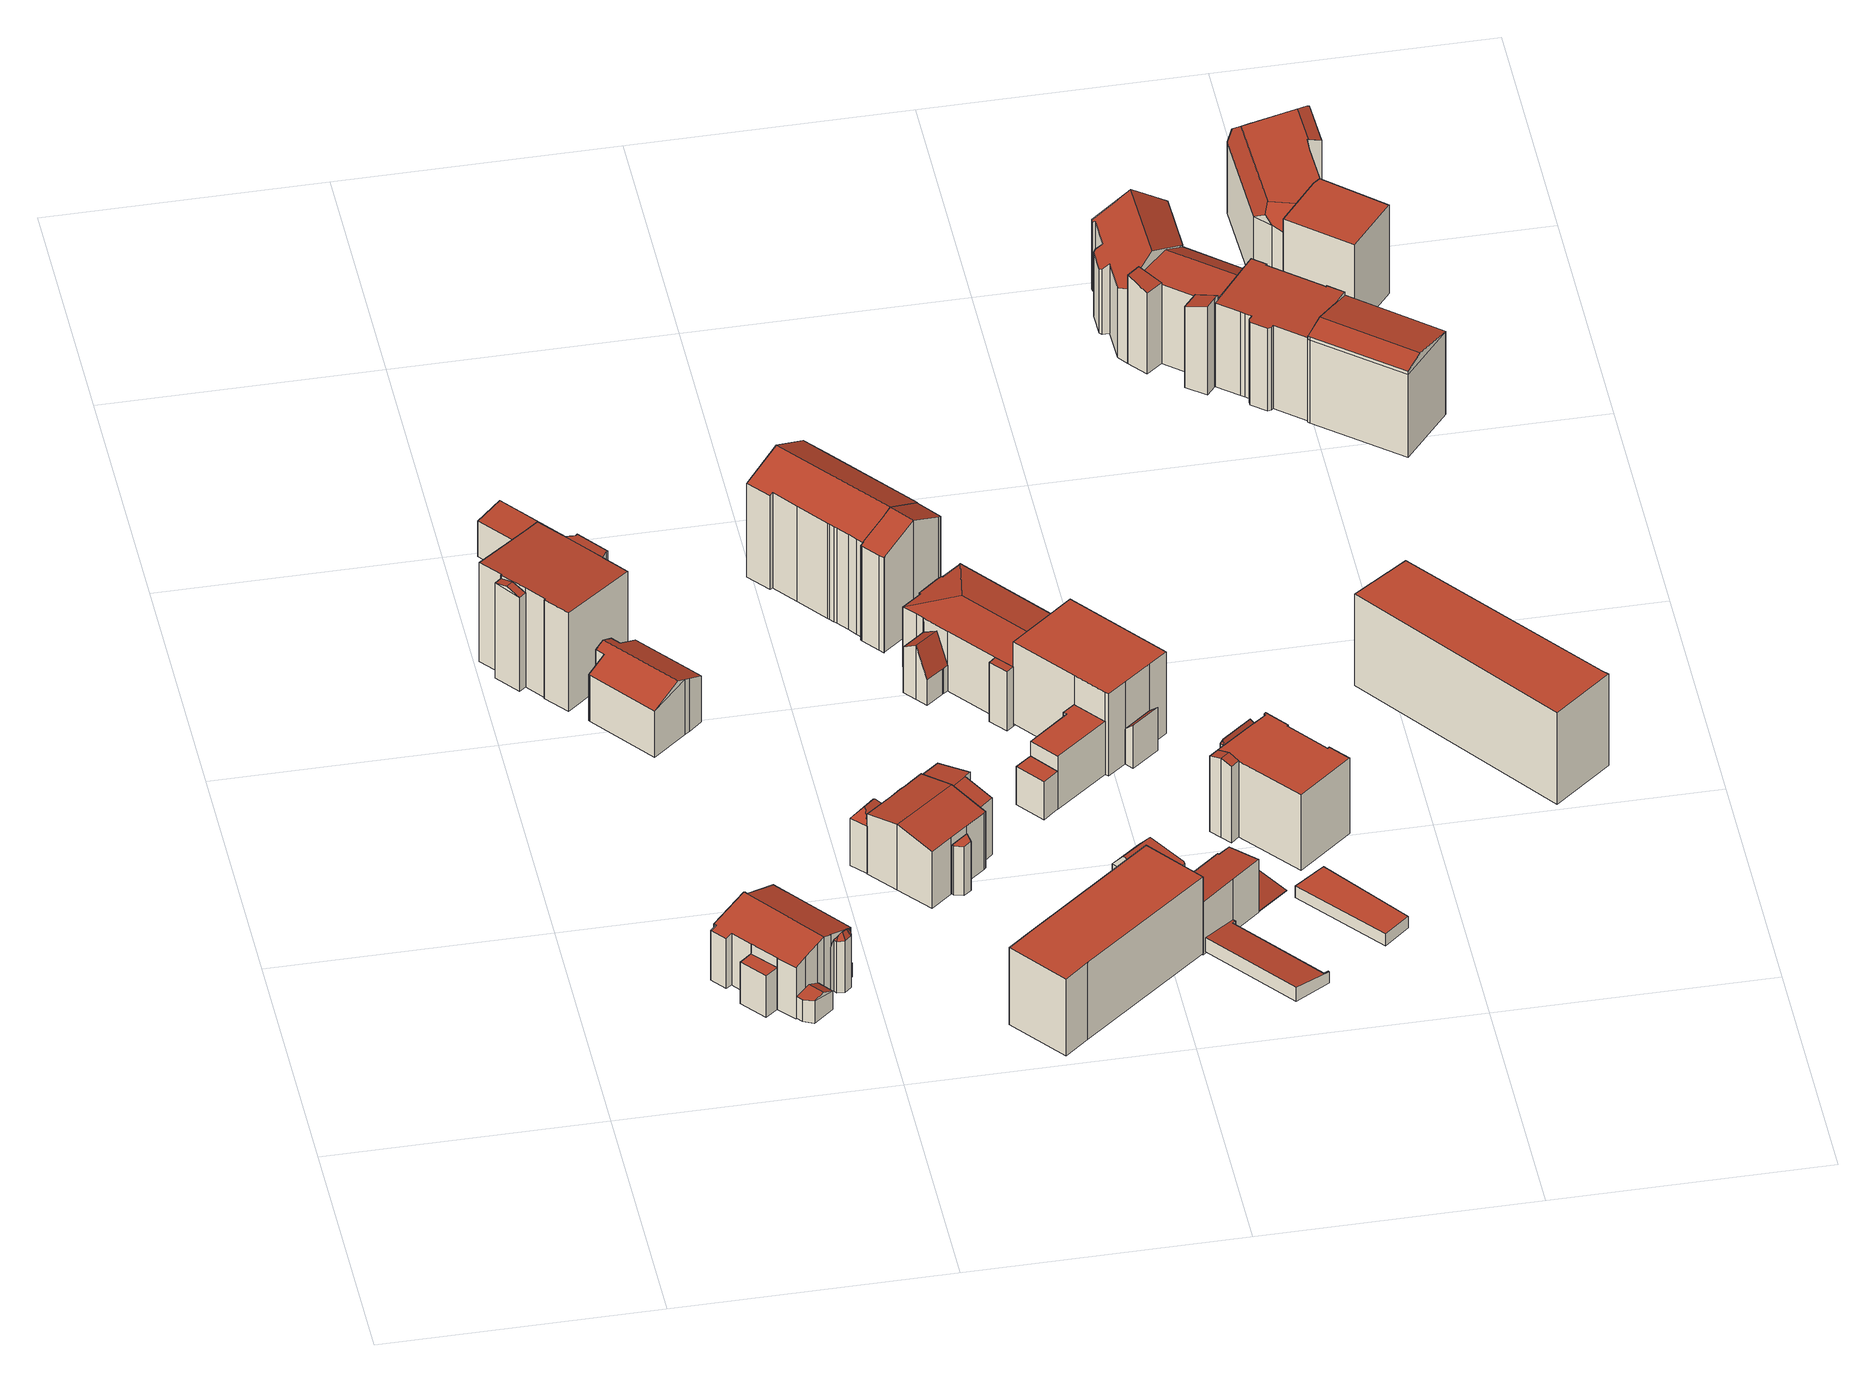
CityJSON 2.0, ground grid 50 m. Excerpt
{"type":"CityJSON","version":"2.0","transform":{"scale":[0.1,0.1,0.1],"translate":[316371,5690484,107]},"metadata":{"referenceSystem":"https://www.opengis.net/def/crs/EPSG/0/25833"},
"CityObjects":{
"building1":{"type":"Building","attributes":{"Gemeindeschluessel":14713000,"Geometrietyp2DReferenz":"3000","function":"31001_9998","roofType":"9999"},"children":["building1-1","building1-2","building1-3","building1-4"]},
"building1-1":{"type":"BuildingPart","attributes":{"Dachtyp_tdc":"tdcFreeFormRoof","Dachneigung":57.7,"QualitaetDacherkennung":8,"Geometrietyp2DReferenz":"3000","roofType":"5000","measuredHeight":12.49},"parents":["building1"],"geometry":[{"type":"MultiSurface","lod":"2","boundaries":[[[0,1,2,3]],[[1,4,5,2]],[[4,6,7,5]],[[6,8,9,7]],[[8,10,11,9]],[[10,12,13,11]],[[12,14,15,13]],[[14,16,17,15]],[[12,16,14,12,10,18]],[[10,8,19,18]],[[8,6,20,19]],[[6,4,21,20]],[[4,1,0,22,1,21]],[[1,12,18,19,20,21]],[[2,5,7,9,11,13,15,17,13,2,23,3]],[[13,17,16,12]],[[2,13,12,1]],[[0,3,23,22]],[[22,23,2,1]]],"semantics":{"surfaces":[{"type":"WallSurface"},{"type":"RoofSurface"},{"type":"GroundSurface"},{"type":"ClosureSurface"}],"values":[0,0,0,0,0,0,0,0,1,1,1,1,1,1,2,3,3,0,3]}}]},
"building1-2":{"type":"BuildingPart","attributes":{"Dachtyp_tdc":"tdcPolyFlatRoof","Dachneigung":0,"QualitaetDacherkennung":0,"Geometrietyp2DReferenz":"3000","roofType":"9999","measuredHeight":3.08},"parents":["building1"],"geometry":[{"type":"MultiSurface","lod":"2","boundaries":[[[24,25,26,27,28,29]],[[29,28,3,30]],[[28,27,23,3]],[[27,26,31,23]],[[25,24,32,33]],[[24,29,30,32]],[[30,3,23,31,33,32]],[[33,31,26,25]]],"semantics":{"surfaces":[{"type":"RoofSurface"},{"type":"WallSurface"},{"type":"GroundSurface"},{"type":"ClosureSurface"}],"values":[0,1,1,1,1,1,2,3]}}]},
"building1-3":{"type":"BuildingPart","attributes":{"Dachtyp_tdc":"tdcGableRoof","Dachneigung":16.33,"QualitaetDacherkennung":48,"Geometrietyp2DReferenz":"3000","roofType":"3100","measuredHeight":13.34},"parents":["building1"],"geometry":[{"type":"MultiSurface","lod":"2","boundaries":[[[34,35,36,37,38]],[[39,40,41,42,43]],[[40,44,45,41]],[[44,46,47,45]],[[46,48,49,47]],[[48,50,51,49]],[[50,52,53,51]],[[52,54,55,53]],[[54,56,57,55]],[[56,58,59,57]],[[58,60,25,33,59]],[[61,62,3,31,26]],[[62,63,22,23,3]],[[64,65,15,17,16]],[[65,66,67,15]],[[66,68,69,67]],[[68,70,71,69]],[[70,34,38,71]],[[66,65,64,63,62,61,60,58,56,54,52]],[[52,50,48,46,44,40,39,72,73,35,34,70,68,66]],[[38,37,74,75,42,41,45,47,49,51,53,55,57,59,33,31,3,23,2,13,17,15,67,69,71]],[[76,36,35,73]],[[76,74,37,36]],[[72,77,76,73]],[[77,75,74,76]],[[39,43,77,72]],[[43,42,75,77]],[[26,25,60,61]],[[26,31,33,25]],[[16,12,1,22,63,64]],[[16,17,13,12]],[[13,2,1,12]],[[2,23,22,1]]],"semantics":{"surfaces":[{"type":"WallSurface"},{"type":"RoofSurface"},{"type":"GroundSurface"},{"type":"ClosureSurface"}],"values":[0,0,0,0,0,0,0,0,0,0,0,0,0,0,0,0,0,0,1,1,2,0,3,0,3,0,3,0,3,0,3,3,3]}}]},
"building1-4":{"type":"BuildingPart","attributes":{"Dachtyp_tdc":"tdcPolyFlatRoof","Dachneigung":0,"QualitaetDacherkennung":43,"Geometrietyp2DReferenz":"3000","roofType":"1000","measuredHeight":9.04},"parents":["building1"],"geometry":[{"type":"MultiSurface","lod":"2","boundaries":[[[36,78,79,37]],[[78,80,81,79]],[[80,43,42,81]],[[77,43,80,78,36,76]],[[74,37,79,81,42,75]],[[37,74,76,36]],[[75,42,43,77]],[[74,75,77,76]]],"semantics":{"surfaces":[{"type":"WallSurface"},{"type":"RoofSurface"},{"type":"GroundSurface"},{"type":"ClosureSurface"}],"values":[0,0,0,1,2,3,3,3]}}]},
"building2":{"type":"Building","attributes":{"Dachtyp_tdc":"tdcFreeFormRoof","Gemeindeschluessel":14713000,"Dachneigung":11.93,"QualitaetDacherkennung":12,"Geometrietyp2DReferenz":"3000","function":"31001_9998","roofType":"5000","measuredHeight":5.37},"geometry":[{"type":"MultiSurface","lod":"2","boundaries":[[[82,83,84,85]],[[83,86,87,84]],[[86,88,89,87]],[[88,90,91,89]],[[82,92,93,86,83]],[[92,90,88,93]],[[82,90,92]],[[88,86,93]],[[91,85,84,87,89]],[[90,82,85,91]]],"semantics":{"surfaces":[{"type":"WallSurface"},{"type":"RoofSurface"},{"type":"GroundSurface"}],"values":[0,0,0,0,1,1,0,0,2,0]}}]},
"building3":{"type":"Building","attributes":{"Gemeindeschluessel":14713000,"Geometrietyp2DReferenz":"3000","function":"31001_9998","roofType":"9999"},"children":["building3-1","building3-2","building3-3"]},
"building3-1":{"type":"BuildingPart","attributes":{"Dachtyp_tdc":"tdcGableRoof","Dachneigung":16.78,"QualitaetDacherkennung":15,"Geometrietyp2DReferenz":"3000","roofType":"3100","measuredHeight":21.42},"parents":["building3"],"geometry":[{"type":"MultiSurface","lod":"2","boundaries":[[[94,95,96,97]],[[95,98,99,96]],[[98,100,101,99]],[[98,95,102]],[[95,94,103,102]],[[100,98,102,103]],[[97,96,99,101]],[[94,97,101,100]],[[94,100,103]]],"semantics":{"surfaces":[{"type":"WallSurface"},{"type":"RoofSurface"},{"type":"GroundSurface"},{"type":"ClosureSurface"}],"values":[0,0,0,0,1,1,2,3,3]}}]},
"building3-2":{"type":"BuildingPart","attributes":{"Dachtyp_tdc":"tdcPolyFlatRoof","Dachneigung":2.62,"QualitaetDacherkennung":62,"Geometrietyp2DReferenz":"3000","roofType":"2100","measuredHeight":21.59},"parents":["building3"],"geometry":[{"type":"MultiSurface","lod":"2","boundaries":[[[104,105,106,101,100]],[[105,107,108,106]],[[107,109,110,108]],[[109,111,112,110]],[[111,113,114,112]],[[113,115,114]],[[116,117,118]],[[116,119,120,117]],[[119,121,122,120]],[[121,123,124,122]],[[123,125,126,124]],[[125,127,97,126]],[[127,94,97]],[[125,123,121,119,116,113,111,109,107,105,104,127]],[[101,106,108,110,112,114,117,120,122,124,126,97]],[[104,100,103,94,127]],[[100,101,97,94]],[[100,94,103]],[[118,115,113,116]],[[118,117,114,115]]],"semantics":{"surfaces":[{"type":"WallSurface"},{"type":"RoofSurface"},{"type":"GroundSurface"},{"type":"ClosureSurface"}],"values":[0,0,0,0,0,0,0,0,0,0,0,0,0,1,2,0,3,3,0,3]}}]},
"building3-3":{"type":"BuildingPart","attributes":{"Dachtyp_tdc":"tdcPolyFlatRoof","Dachneigung":3.52,"QualitaetDacherkennung":55,"Geometrietyp2DReferenz":"3000","roofType":"2100","measuredHeight":20.86},"parents":["building3"],"geometry":[{"type":"MultiSurface","lod":"2","boundaries":[[[115,128,129,114]],[[128,130,131,129]],[[130,132,133,131]],[[132,134,135,133]],[[134,136,137,135]],[[136,118,117,137]],[[118,136,134,132,130,128,115]],[[114,129,131,133,135,137,117]],[[114,117,118,115]]],"semantics":{"surfaces":[{"type":"WallSurface"},{"type":"RoofSurface"},{"type":"GroundSurface"},{"type":"ClosureSurface"}],"values":[0,0,0,0,0,0,1,2,3]}}]},
"building4":{"type":"Building","attributes":{"Dachtyp_tdc":"tdcFreeFormRoof","Gemeindeschluessel":14713000,"Dachneigung":24.86,"QualitaetDacherkennung":71,"Geometrietyp2DReferenz":"3000","function":"31001_9998","roofType":"5000","measuredHeight":12.83},"geometry":[{"type":"MultiSurface","lod":"2","boundaries":[[[138,139,140,141]],[[139,142,143,140]],[[142,144,145,143]],[[144,146,147,145]],[[146,148,149,147]],[[148,150,151,149]],[[150,152,153,151]],[[152,154,155,153]],[[154,156,157,155]],[[156,158,159,157]],[[158,160,161,159]],[[160,138,141,161]],[[154,152,150,148,146,144,162,163,156]],[[139,138,160,158,163,162,142]],[[144,142,162]],[[158,156,163]],[[141,140,143,145,147,149,151,153,155,157,159,161]]],"semantics":{"surfaces":[{"type":"WallSurface"},{"type":"RoofSurface"},{"type":"GroundSurface"}],"values":[0,0,0,0,0,0,0,0,0,0,0,0,1,1,0,0,2]}}]},
"building5":{"type":"Building","attributes":{"Dachtyp_tdc":"tdcPolyFlatRoof","Gemeindeschluessel":14713000,"Dachneigung":8.94,"QualitaetDacherkennung":70,"Geometrietyp2DReferenz":"3000","function":"31001_9998","roofType":"2100","measuredHeight":8.62},"geometry":[{"type":"MultiSurface","lod":"2","boundaries":[[[164,165,166,167]],[[165,168,169,166]],[[168,170,171,169]],[[170,172,173,171]],[[172,164,167,173]],[[172,170,168,165,164]],[[167,166,169,171,173]]],"semantics":{"surfaces":[{"type":"WallSurface"},{"type":"RoofSurface"},{"type":"GroundSurface"}],"values":[0,0,0,0,0,1,2]}}]},
"building6":{"type":"Building","attributes":{"Dachtyp_tdc":"tdcFreeFormRoof","Gemeindeschluessel":14713000,"Dachneigung":51.31,"QualitaetDacherkennung":10,"Geometrietyp2DReferenz":"3000","function":"31001_9998","roofType":"5000","measuredHeight":12.65},"geometry":[{"type":"MultiSurface","lod":"2","boundaries":[[[174,175,176,177]],[[175,178,179,176]],[[178,180,181,179]],[[180,174,177,181]],[[182,183,180,178]],[[182,178,175]],[[183,182,175,174]],[[183,174,180]],[[177,176,179,181]]],"semantics":{"surfaces":[{"type":"WallSurface"},{"type":"RoofSurface"},{"type":"GroundSurface"}],"values":[0,0,0,0,1,1,1,1,2]}}]},
"building7":{"type":"Building","attributes":{"Gemeindeschluessel":14713000,"Geometrietyp2DReferenz":"3000","function":"31001_9998","roofType":"9999"},"children":["building7-1","building7-2"]},
"building7-1":{"type":"BuildingPart","attributes":{"Dachtyp_tdc":"tdcGableRoof","Dachneigung":14.46,"QualitaetDacherkennung":64,"Geometrietyp2DReferenz":"3000","roofType":"3100","measuredHeight":14.37},"parents":["building7"],"geometry":[{"type":"MultiSurface","lod":"2","boundaries":[[[184,185,186]],[[184,187,188,185]],[[187,189,190,188]],[[189,191,192,190]],[[191,193,194,192]],[[193,195,196,194]],[[195,197,198,196]],[[197,199,200,198]],[[199,201,202,200]],[[201,203,204,202]],[[203,205,206,204]],[[205,207,208,206]],[[207,209,210,208]],[[203,201,199,197,195,193,191,189]],[[189,187,184,211,209,207,205,203]],[[210,212,185,188,190,192,194,196,198,200,202,204,206,208]],[[209,211,212,210]],[[211,213,212]],[[184,186,213,211]],[[186,185,212,213]]],"semantics":{"surfaces":[{"type":"WallSurface"},{"type":"RoofSurface"},{"type":"GroundSurface"},{"type":"ClosureSurface"}],"values":[0,0,0,0,0,0,0,0,0,0,0,0,0,1,1,2,0,0,0,3]}}]},
"building7-2":{"type":"BuildingPart","attributes":{"Dachtyp_tdc":"tdcPolyFlatRoof","Dachneigung":0,"QualitaetDacherkennung":31,"Geometrietyp2DReferenz":"3000","roofType":"1000","measuredHeight":10.73},"parents":["building7"],"geometry":[{"type":"MultiSurface","lod":"2","boundaries":[[[213,214,215,212]],[[214,216,217,215]],[[216,218,219,217]],[[218,220,221,219]],[[220,186,185,221]],[[186,220,218,216,214,213]],[[212,215,217,219,221,185]],[[212,185,186,213]]],"semantics":{"surfaces":[{"type":"WallSurface"},{"type":"RoofSurface"},{"type":"GroundSurface"},{"type":"ClosureSurface"}],"values":[0,0,0,0,0,1,2,3]}}]},
"building8":{"type":"Building","attributes":{"Dachtyp_tdc":"tdcFreeFormRoof","Gemeindeschluessel":14713000,"Dachneigung":13.88,"QualitaetDacherkennung":54,"Geometrietyp2DReferenz":"3000","function":"31001_9998","roofType":"5000","measuredHeight":13.92},"geometry":[{"type":"MultiSurface","lod":"2","boundaries":[[[205,222,223,224]],[[222,225,226,223]],[[225,227,228,226]],[[227,229,230,228]],[[229,231,232,230]],[[231,233,234,232]],[[233,205,224,234]],[[235,231,229,227,225,222]],[[205,233,231,235]],[[222,205,235]],[[224,223,226,228,230,232,234]]],"semantics":{"surfaces":[{"type":"WallSurface"},{"type":"RoofSurface"},{"type":"GroundSurface"}],"values":[0,0,0,0,0,0,0,1,1,0,2]}}]},
"building9":{"type":"Building","attributes":{"name":"Gesundheitsamt Leipzig","Dachtyp_tdc":"tdcPolyFlatRoof","Gemeindeschluessel":14713000,"Dachneigung":0,"QualitaetDacherkennung":66,"Geometrietyp2DReferenz":"3000","function":"31001_3010","roofType":"1000","measuredHeight":16.77},"geometry":[{"type":"MultiSurface","lod":"2","boundaries":[[[236,237,238,239]],[[237,240,241,238]],[[240,242,243,241]],[[242,244,245,243]],[[244,246,247,245]],[[246,236,239,247]],[[246,244,242,240,237,236]],[[239,238,241,243,245,247]]],"semantics":{"surfaces":[{"type":"WallSurface"},{"type":"RoofSurface"},{"type":"GroundSurface"}],"values":[0,0,0,0,0,0,1,2]}}]},
"building10":{"type":"Building","attributes":{"Gemeindeschluessel":14713000,"Geometrietyp2DReferenz":"3000","function":"31001_9998","roofType":"9999"},"children":["building10-1","building10-2"]},
"building10-1":{"type":"BuildingPart","attributes":{"Dachtyp_tdc":"tdcGableRoof","Dachneigung":24,"QualitaetDacherkennung":53,"Geometrietyp2DReferenz":"3000","roofType":"3100","measuredHeight":24.05},"parents":["building10"],"geometry":[{"type":"MultiSurface","lod":"2","boundaries":[[[248,249,250,251]],[[249,252,253,250]],[[252,254,255,253]],[[254,256,257,258,255]],[[259,260,261,262]],[[260,263,264,261]],[[263,265,266,264]],[[265,267,268,266]],[[267,269,270,268]],[[269,248,251,270]],[[265,263,260,259,271]],[[271,272,256,254,252,249,248,269,267,265]],[[251,250,253,255,258,273,262,261,264,266,268,270]],[[272,257,256]],[[273,258,257,272,271]],[[259,262,273,271]]],"semantics":{"surfaces":[{"type":"WallSurface"},{"type":"RoofSurface"},{"type":"GroundSurface"},{"type":"ClosureSurface"}],"values":[0,0,0,0,0,0,0,0,0,0,1,1,2,0,3,3]}}]},
"building10-2":{"type":"BuildingPart","attributes":{"Dachtyp_tdc":"tdcGableRoof","Dachneigung":25.86,"QualitaetDacherkennung":75,"Geometrietyp2DReferenz":"3000","roofType":"3100","measuredHeight":24.12},"parents":["building10"],"geometry":[{"type":"MultiSurface","lod":"2","boundaries":[[[274,275,276,277]],[[275,278,279,276]],[[278,280,281,279]],[[280,282,283,281]],[[282,284,285,283]],[[284,286,287,285]],[[286,288,289,287]],[[288,290,291,289]],[[290,292,293,291]],[[292,294,295,293]],[[294,296,259,262,295]],[[257,297,298,258]],[[297,299,300,298]],[[271,296,294,292,290]],[[290,288,286,284,282,280,278,275,274,299,297,257,272,271]],[[300,277,276,279,281,283,285,287,289,291,293,295,262,273,258,298]],[[299,274,277,300]],[[259,296,271]],[[273,262,259,271]],[[272,271,273,271]],[[257,258,273,271,272]]],"semantics":{"surfaces":[{"type":"WallSurface"},{"type":"RoofSurface"},{"type":"GroundSurface"},{"type":"ClosureSurface"}],"values":[0,0,0,0,0,0,0,0,0,0,0,0,0,1,1,2,0,0,3,0,3]}}]},
"building11":{"type":"Building","attributes":{"Dachtyp_tdc":"tdcPolyFlatRoof","Gemeindeschluessel":14713000,"Dachneigung":0,"QualitaetDacherkennung":35,"Geometrietyp2DReferenz":"3000","function":"31001_9998","roofType":"1000","measuredHeight":8.25},"geometry":[{"type":"MultiSurface","lod":"2","boundaries":[[[301,302,303,304]],[[302,305,306,303]],[[305,307,308,306]],[[307,301,304,308]],[[307,305,302,301]],[[304,303,306,308]]],"semantics":{"surfaces":[{"type":"WallSurface"},{"type":"RoofSurface"},{"type":"GroundSurface"}],"values":[0,0,0,0,1,2]}}]},
"building12":{"type":"Building","attributes":{"Gemeindeschluessel":14713000,"Geometrietyp2DReferenz":"3000","function":"31001_9998","roofType":"9999"},"children":["building12-1","building12-2","building12-3"]},
"building12-1":{"type":"BuildingPart","attributes":{"Dachtyp_tdc":"tdcPolyFlatRoof","Dachneigung":6.3,"QualitaetDacherkennung":42,"Geometrietyp2DReferenz":"3000","roofType":"2100","measuredHeight":13.01},"parents":["building12"],"geometry":[{"type":"MultiSurface","lod":"2","boundaries":[[[309,310,311,312]],[[309,313,314,310]],[[313,315,316,314]],[[315,313,309,312]],[[311,310,314,316]],[[312,311,316,315]]],"semantics":{"surfaces":[{"type":"WallSurface"},{"type":"RoofSurface"},{"type":"GroundSurface"},{"type":"ClosureSurface"}],"values":[0,0,0,1,2,3]}}]},
"building12-2":{"type":"BuildingPart","attributes":{"Dachtyp_tdc":"tdcHipAndGableRoof","Dachneigung":10.14,"QualitaetDacherkennung":72,"Geometrietyp2DReferenz":"3000","roofType":"5000","measuredHeight":14.26},"parents":["building12"],"geometry":[{"type":"MultiSurface","lod":"2","boundaries":[[[317,312,311,318]],[[315,319,320,316]],[[319,321,320]],[[322,323,324,325,326]],[[323,327,328,324]],[[327,329,330,328]],[[329,331,332,330]],[[331,333,334,332]],[[333,335,336,334]],[[335,337,338,336]],[[337,339,340,338]],[[339,341,342,340]],[[341,343,344,342]],[[343,345,346,344]],[[345,347,348,346]],[[347,349,350,348]],[[349,317,318,350]],[[345,343,341,339,337,335,333,331,329,351]],[[329,327,323,322,319,315,312,317,351]],[[317,349,347,345,351]],[[318,311,316,320,352,325,324,328,330,332,334,336,338,340,342,344,346,348,350]],[[315,316,311,312]],[[322,326,353,321,319]],[[326,325,352,353]],[[353,352,320,321]]],"semantics":{"surfaces":[{"type":"WallSurface"},{"type":"RoofSurface"},{"type":"GroundSurface"},{"type":"ClosureSurface"}],"values":[0,0,0,0,0,0,0,0,0,0,0,0,0,0,0,0,0,1,1,1,2,3,0,3,3]}}]},
"building12-3":{"type":"BuildingPart","attributes":{"Dachtyp_tdc":"tdcGableRoof","Dachneigung":68.95,"QualitaetDacherkennung":12,"Geometrietyp2DReferenz":"3000","roofType":"3100","measuredHeight":11.71},"parents":["building12"],"geometry":[{"type":"MultiSurface","lod":"2","boundaries":[[[354,355,356,357]],[[355,358,359,356]],[[358,360,361,359]],[[360,362,363,361]],[[362,326,325,363]],[[321,364,365,320]],[[364,354,357,365]],[[353,326,362,360,358]],[[358,355,354,364,321,353]],[[357,356,359,361,363,325,352,320,365]],[[352,325,326,353]],[[321,320,352,353]]],"semantics":{"surfaces":[{"type":"WallSurface"},{"type":"RoofSurface"},{"type":"GroundSurface"},{"type":"ClosureSurface"}],"values":[0,0,0,0,0,0,0,1,1,2,3,3]}}]},
"building13":{"type":"Building","attributes":{"Gemeindeschluessel":14713000,"Geometrietyp2DReferenz":"3000","function":"31001_9998","roofType":"9999"},"children":["building13-1","building13-2","building13-3"]},
"building13-1":{"type":"BuildingPart","attributes":{"Dachtyp_tdc":"tdcFreeFormRoof","Dachneigung":11.16,"QualitaetDacherkennung":26,"Geometrietyp2DReferenz":"3000","roofType":"5000","measuredHeight":11.95},"parents":["building13"],"geometry":[{"type":"MultiSurface","lod":"2","boundaries":[[[366,367,368,369]],[[367,370,371,368]],[[370,372,373,371]],[[372,374,375,373]],[[376,366,369,377]],[[378,379,366,380]],[[381,378,380,382,383,384]],[[370,381,384,372]],[[372,384,383,374]],[[376,382,380,366]],[[367,379,378,381,370]],[[366,379,367]],[[369,368,371,373,375,377]],[[377,375,374,376]],[[374,383,382,376]]],"semantics":{"surfaces":[{"type":"WallSurface"},{"type":"RoofSurface"},{"type":"GroundSurface"},{"type":"ClosureSurface"}],"values":[0,0,0,0,0,1,1,0,0,0,0,0,2,3,3]}}]},
"building13-2":{"type":"BuildingPart","attributes":{"Dachtyp_tdc":"tdcPolyFlatRoof","Dachneigung":7.58,"QualitaetDacherkennung":61,"Geometrietyp2DReferenz":"3000","roofType":"2100","measuredHeight":11.58},"parents":["building13"],"geometry":[{"type":"MultiSurface","lod":"2","boundaries":[[[385,386,382,376,377,387,388]],[[389,390,391,392,375,374,383]],[[389,386,385,390]],[[392,387,377,375]],[[388,391,390,385]],[[388,387,392,391]],[[389,383,382,386]],[[374,375,377,376]],[[374,376,382,383]]],"semantics":{"surfaces":[{"type":"WallSurface"},{"type":"RoofSurface"},{"type":"GroundSurface"},{"type":"ClosureSurface"}],"values":[0,0,1,2,0,3,0,3,3]}}]},
"building13-3":{"type":"BuildingPart","attributes":{"Dachtyp_tdc":"tdcPolyFlatRoof","Dachneigung":7.08,"QualitaetDacherkennung":37,"Geometrietyp2DReferenz":"3000","roofType":"2100","measuredHeight":11.54},"parents":["building13"],"geometry":[{"type":"MultiSurface","lod":"2","boundaries":[[[393,394,395,396]],[[394,388,387,395]],[[391,397,398,392]],[[397,399,400,398]],[[399,401,402,400]],[[401,403,404,402]],[[403,393,396,404]],[[403,401,399,397,391,388,394,393]],[[396,395,387,392,398,400,402,404]],[[392,387,388,391]]],"semantics":{"surfaces":[{"type":"WallSurface"},{"type":"RoofSurface"},{"type":"GroundSurface"},{"type":"ClosureSurface"}],"values":[0,0,0,0,0,0,0,1,2,3]}}]},
"building14":{"type":"Building","attributes":{"Dachtyp_tdc":"tdcPolyFlatRoof","Gemeindeschluessel":14713000,"Dachneigung":5.31,"QualitaetDacherkennung":60,"Geometrietyp2DReferenz":"3000","function":"31001_9998","roofType":"2100","measuredHeight":3.05},"geometry":[{"type":"MultiSurface","lod":"2","boundaries":[[[405,406,407,408]],[[406,409,410,407]],[[409,411,412,410]],[[411,413,414,412]],[[413,415,416,414]],[[415,417,418,416]],[[417,419,420,418]],[[419,405,408,420]],[[419,417,415,413,411,409,406,405]],[[408,407,410,412,414,416,418,420]]],"semantics":{"surfaces":[{"type":"WallSurface"},{"type":"RoofSurface"},{"type":"GroundSurface"}],"values":[0,0,0,0,0,0,0,0,1,2]}}]},
"building15":{"type":"Building","attributes":{"Gemeindeschluessel":14713000,"Geometrietyp2DReferenz":"3000","function":"31001_9998","roofType":"9999"},"children":["building15-1","building15-2","building15-3"]},
"building15-1":{"type":"BuildingPart","attributes":{"Dachtyp_tdc":"tdcPolyFlatRoof","Dachneigung":42.23,"QualitaetDacherkennung":12,"Geometrietyp2DReferenz":"3000","roofType":"2100","measuredHeight":9.35},"parents":["building15"],"geometry":[{"type":"MultiSurface","lod":"2","boundaries":[[[421,422,423,424]],[[425,426,427,428]],[[426,421,424,427]],[[426,425,422,421]],[[424,423,428,427]],[[425,428,423,422]]],"semantics":{"surfaces":[{"type":"WallSurface"},{"type":"RoofSurface"},{"type":"GroundSurface"},{"type":"ClosureSurface"}],"values":[0,0,0,1,2,3]}}]},
"building15-2":{"type":"BuildingPart","attributes":{"Dachtyp_tdc":"tdcPolyFlatRoof","Dachneigung":0,"QualitaetDacherkennung":60,"Geometrietyp2DReferenz":"3000","roofType":"1000","measuredHeight":17.87},"parents":["building15"],"geometry":[{"type":"MultiSurface","lod":"2","boundaries":[[[429,430,428,431]],[[430,425,428]],[[432,423,422]],[[432,433,434,423]],[[433,435,436,434]],[[435,437,436]],[[438,439,440]],[[438,441,442,439]],[[441,443,444,442]],[[443,429,431,444]],[[443,441,438,435,433,432,430,429]],[[431,428,423,434,436,439,442,444]],[[430,432,422,425]],[[422,423,428,425]],[[440,437,435,438]],[[440,439,436,437]]],"semantics":{"surfaces":[{"type":"WallSurface"},{"type":"RoofSurface"},{"type":"GroundSurface"},{"type":"ClosureSurface"}],"values":[0,0,0,0,0,0,0,0,0,0,1,2,0,3,0,3]}}]},
"building15-3":{"type":"BuildingPart","attributes":{"Dachtyp_tdc":"tdcPolyFlatRoof","Dachneigung":0,"QualitaetDacherkennung":34,"Geometrietyp2DReferenz":"3000","roofType":"1000","measuredHeight":11.58},"parents":["building15"],"geometry":[{"type":"MultiSurface","lod":"2","boundaries":[[[445,446,447,448]],[[446,449,450,447]],[[449,451,452,450]],[[451,440,439,452]],[[437,445,448,436]],[[437,440,451,449,446,445]],[[448,447,450,452,439,436]],[[436,439,440,437]]],"semantics":{"surfaces":[{"type":"WallSurface"},{"type":"RoofSurface"},{"type":"GroundSurface"},{"type":"ClosureSurface"}],"values":[0,0,0,0,0,1,2,3]}}]},
"building16":{"type":"Building","attributes":{"Dachtyp_tdc":"tdcFreeFormRoof","Gemeindeschluessel":14713000,"Dachneigung":54.34,"QualitaetDacherkennung":9,"Geometrietyp2DReferenz":"3000","function":"31001_9998","roofType":"5000","measuredHeight":4.78},"geometry":[{"type":"MultiSurface","lod":"2","boundaries":[[[453,454,455,456]],[[454,457,458,455]],[[457,459,460,458]],[[459,461,462,460]],[[461,453,456,462]],[[463,464,461,459]],[[463,459,457]],[[457,464,463]],[[454,464,457]],[[464,454,453]],[[464,453,461]],[[456,455,458,460,462]]],"semantics":{"surfaces":[{"type":"WallSurface"},{"type":"RoofSurface"},{"type":"GroundSurface"}],"values":[0,0,0,0,0,1,1,1,1,1,0,2]}}]},
"building17":{"type":"Building","attributes":{"Dachtyp_tdc":"tdcPolyFlatRoof","Gemeindeschluessel":14713000,"Dachneigung":5.29,"QualitaetDacherkennung":17,"Geometrietyp2DReferenz":"3000","function":"31001_9998","roofType":"2100","measuredHeight":8.86},"geometry":[{"type":"MultiSurface","lod":"2","boundaries":[[[465,466,467,468]],[[466,469,470,467]],[[469,471,472,470]],[[471,473,474,472]],[[473,465,468,474]],[[473,471,469,466,465]],[[468,467,470,472,474]]],"semantics":{"surfaces":[{"type":"WallSurface"},{"type":"RoofSurface"},{"type":"GroundSurface"}],"values":[0,0,0,0,0,1,2]}}]},
"building18":{"type":"Building","attributes":{"Gemeindeschluessel":14713000,"Geometrietyp2DReferenz":"3000","function":"31001_9998","roofType":"9999"},"children":["building18-1","building18-2","building18-3"]},
"building18-1":{"type":"BuildingPart","attributes":{"Dachtyp_tdc":"tdcPolyFlatRoof","Dachneigung":0,"QualitaetDacherkennung":14,"Geometrietyp2DReferenz":"3000","roofType":"1000","measuredHeight":16.53},"parents":["building18"],"geometry":[{"type":"MultiSurface","lod":"2","boundaries":[[[475,476,477,478]],[[476,479,480,477]],[[479,481,482,480]],[[481,483,484,482]],[[483,485,486,484]],[[485,487,488,486]],[[487,489,490,488]],[[489,491,492,490]],[[491,493,494,492]],[[493,495,496,494]],[[493,491,489,487,485,483,481,479,476,475,497,498,499,500,495]],[[496,501,502,503,478,477,480,482,484,486,488,490,492,494]],[[501,496,495,500]],[[502,501,500,499,498,504]],[[504,498,497]],[[478,503,497,475]],[[503,502,504,497]]],"semantics":{"surfaces":[{"type":"WallSurface"},{"type":"RoofSurface"},{"type":"GroundSurface"},{"type":"ClosureSurface"}],"values":[0,0,0,0,0,0,0,0,0,0,1,2,3,3,0,3,3]}}]},
"building18-2":{"type":"BuildingPart","attributes":{"Dachtyp_tdc":"tdcGableRoof","Dachneigung":15.22,"QualitaetDacherkennung":40,"Geometrietyp2DReferenz":"3000","roofType":"3100","measuredHeight":17.17},"parents":["building18"],"geometry":[{"type":"MultiSurface","lod":"2","boundaries":[[[505,506,507,496,495]],[[506,508,509,507]],[[508,510,511,509]],[[510,498,502,511]],[[508,506,505,512]],[[512,499,498,510,508]],[[501,496,507,509,511,502]],[[505,495,500,512]],[[495,496,501,500]],[[500,499,512]],[[501,502,498,499,500]]],"semantics":{"surfaces":[{"type":"WallSurface"},{"type":"RoofSurface"},{"type":"GroundSurface"},{"type":"ClosureSurface"}],"values":[0,0,0,0,1,1,2,0,3,0,3]}}]},
"building18-3":{"type":"BuildingPart","attributes":{"Dachtyp_tdc":"tdcFreeFormRoof","Dachneigung":67.73,"QualitaetDacherkennung":23,"Geometrietyp2DReferenz":"3000","roofType":"5000","measuredHeight":17.55},"parents":["building18"],"geometry":[{"type":"MultiSurface","lod":"2","boundaries":[[[504,513,514,502]],[[513,515,516,514]],[[515,517,468,516]],[[517,518,474,468]],[[518,519,472,474]],[[519,520,521,472]],[[520,475,478,521]],[[475,520,522]],[[520,519,518,517,515,523,522]],[[515,513,504,497,523]],[[497,475,522,523]],[[514,516,468,474,472,521,478,503,502]],[[503,478,475,497]],[[503,497,504,502]]],"semantics":{"surfaces":[{"type":"WallSurface"},{"type":"RoofSurface"},{"type":"GroundSurface"},{"type":"ClosureSurface"}],"values":[0,0,0,0,0,0,0,1,1,1,1,2,3,3]}}]},
"building19":{"type":"Building","attributes":{"Dachtyp_tdc":"tdcPolyFlatRoof","Gemeindeschluessel":14713000,"Dachneigung":0,"QualitaetDacherkennung":42,"Geometrietyp2DReferenz":"3000","function":"31001_9998","roofType":"1000","measuredHeight":2.68},"geometry":[{"type":"MultiSurface","lod":"2","boundaries":[[[524,525,526,527]],[[525,528,529,526]],[[528,530,531,529]],[[530,524,527,531]],[[530,528,525,524]],[[527,526,529,531]]],"semantics":{"surfaces":[{"type":"WallSurface"},{"type":"RoofSurface"},{"type":"GroundSurface"}],"values":[0,0,0,0,1,2]}}]},
"building20":{"type":"Building","attributes":{"Dachtyp_tdc":"tdcFreeFormRoof","Gemeindeschluessel":14713000,"Dachneigung":39.27,"QualitaetDacherkennung":51,"Geometrietyp2DReferenz":"3000","function":"31001_9998","roofType":"5000","measuredHeight":20.41},"geometry":[{"type":"MultiSurface","lod":"2","boundaries":[[[532,533,534,535]],[[533,536,537,534]],[[536,538,539,537]],[[538,540,541,539]],[[540,542,543,541]],[[542,544,545,543]],[[544,546,547,545]],[[546,548,549,547]],[[548,550,551,549]],[[550,552,553,551]],[[552,554,555,553]],[[554,556,557,555]],[[556,558,559,557]],[[558,532,535,559]],[[560,544,542,561]],[[560,561,540,538,536,533,532,558,556,554,552,550,548,546]],[[542,540,561]],[[546,544,560]],[[535,534,537,539,541,543,545,547,549,551,553,555,557,559]]],"semantics":{"surfaces":[{"type":"WallSurface"},{"type":"RoofSurface"},{"type":"GroundSurface"}],"values":[0,0,0,0,0,0,0,0,0,0,0,0,0,0,1,1,0,0,2]}}]},
"building21":{"type":"Building","attributes":{"Dachtyp_tdc":"tdcPolyFlatRoof","Gemeindeschluessel":14713000,"Dachneigung":0,"QualitaetDacherkennung":71,"Geometrietyp2DReferenz":"3000","function":"31001_9998","roofType":"1000","measuredHeight":20.09},"geometry":[{"type":"MultiSurface","lod":"2","boundaries":[[[562,563,564,565]],[[563,566,567,564]],[[566,568,569,567]],[[568,570,571,569]],[[570,562,565,571]],[[570,568,566,563,562]],[[565,564,567,569,571]]],"semantics":{"surfaces":[{"type":"WallSurface"},{"type":"RoofSurface"},{"type":"GroundSurface"}],"values":[0,0,0,0,0,1,2]}}]},
"building22":{"type":"Building","attributes":{"Gemeindeschluessel":14713000,"Geometrietyp2DReferenz":"3000","function":"31001_9998","roofType":"9999"},"children":["building22-1","building22-2","building22-3"]},
"building22-1":{"type":"BuildingPart","attributes":{"Dachtyp_tdc":"tdcPolyFlatRoof","Dachneigung":19.87,"QualitaetDacherkennung":40,"Geometrietyp2DReferenz":"3000","roofType":"2100","measuredHeight":19.32},"parents":["building22"],"geometry":[{"type":"MultiSurface","lod":"2","boundaries":[[[572,573,574,575,576]],[[573,577,578,574]],[[577,579,580,578]],[[579,581,582,583,580]],[[581,579,577,573,572]],[[575,574,578,580,583]],[[576,582,581,572]],[[576,575,583,582]]],"semantics":{"surfaces":[{"type":"WallSurface"},{"type":"RoofSurface"},{"type":"GroundSurface"},{"type":"ClosureSurface"}],"values":[0,0,0,0,1,2,0,3]}}]},
"building22-2":{"type":"BuildingPart","attributes":{"Dachtyp_tdc":"tdcPolyFlatRoof","Dachneigung":21.41,"QualitaetDacherkennung":37,"Geometrietyp2DReferenz":"3000","roofType":"2100","measuredHeight":19.3},"parents":["building22"],"geometry":[{"type":"MultiSurface","lod":"2","boundaries":[[[584,585,586,587,588]],[[585,589,547,586]],[[589,590,591,592,547]],[[589,585,584,590]],[[592,587,586,547]],[[584,588,591,590]],[[588,587,592,591]]],"semantics":{"surfaces":[{"type":"WallSurface"},{"type":"RoofSurface"},{"type":"GroundSurface"},{"type":"ClosureSurface"}],"values":[0,0,0,1,2,0,3]}}]},
"building22-3":{"type":"BuildingPart","attributes":{"Dachtyp_tdc":"tdcGableRoof","Dachneigung":10.34,"QualitaetDacherkennung":31,"Geometrietyp2DReferenz":"3000","roofType":"3100","measuredHeight":18.58},"parents":["building22"],"geometry":[{"type":"MultiSurface","lod":"2","boundaries":[[[591,593,594,592]],[[593,595,545,594]],[[595,596,597,545]],[[596,598,599,597]],[[598,576,575,599]],[[582,588,587,583]],[[598,596,595,593]],[[593,591,588,582,576,598]],[[587,592,594,545,597,599,575,583]],[[592,587,588,591]],[[583,575,576,582]]],"semantics":{"surfaces":[{"type":"WallSurface"},{"type":"RoofSurface"},{"type":"GroundSurface"},{"type":"ClosureSurface"}],"values":[0,0,0,0,0,0,1,1,2,3,3]}}]},
"building23":{"type":"Building","attributes":{"Dachtyp_tdc":"tdcPolyFlatRoof","Gemeindeschluessel":14713000,"Dachneigung":3.42,"QualitaetDacherkennung":61,"Geometrietyp2DReferenz":"3000","function":"31001_9998","roofType":"2100","measuredHeight":18.95},"geometry":[{"type":"MultiSurface","lod":"2","boundaries":[[[600,601,602,603]],[[601,604,605,602]],[[604,606,607,605]],[[606,608,609,607]],[[608,610,611,609]],[[610,612,613,611]],[[612,614,615,613]],[[614,616,617,615]],[[616,618,619,617]],[[618,620,621,619]],[[620,622,623,621]],[[622,624,625,623]],[[624,626,627,625]],[[626,628,629,627]],[[628,630,631,629]],[[630,600,603,631]],[[630,628,626,624,622,620,618,616,614,612,610,608,606,604,601,600]],[[603,602,605,607,609,611,613,615,617,619,621,623,625,627,629,631]]],"semantics":{"surfaces":[{"type":"WallSurface"},{"type":"RoofSurface"},{"type":"GroundSurface"}],"values":[0,0,0,0,0,0,0,0,0,0,0,0,0,0,0,0,1,2]}}]},
"building24":{"type":"Building","attributes":{"Dachtyp_tdc":"tdcGableRoof","Gemeindeschluessel":14713000,"Dachneigung":10.27,"QualitaetDacherkennung":49,"Geometrietyp2DReferenz":"3000","function":"31001_9998","roofType":"3100","measuredHeight":19.81},"geometry":[{"type":"MultiSurface","lod":"2","boundaries":[[[632,633,634,635,636,637]],[[638,635,634,639]],[[639,634,633,640]],[[641,637,636,642]],[[643,632,637,641]],[[642,636,635,638]],[[640,633,632,643]],[[644,645,646,631,647,648]],[[643,641,645,644]],[[641,642,646,645]],[[642,638,631,646]],[[638,639,647,631]],[[639,640,648,647]],[[640,643,644,648]]],"semantics":{"surfaces":[{"type":"RoofSurface"},{"type":"WallSurface"},{"type":"GroundSurface"}],"values":[0,0,1,1,1,1,1,2,1,1,1,1,1,1]}}]},
"building25":{"type":"Building","attributes":{"Dachtyp_tdc":"tdcFreeFormRoof","Gemeindeschluessel":14713000,"Dachneigung":0,"QualitaetDacherkennung":66,"Geometrietyp2DReferenz":"3000","function":"31001_9998","roofType":"5000","measuredHeight":19.32},"geometry":[{"type":"MultiSurface","lod":"2","boundaries":[[[649,650,651]],[[652,653,654]],[[655,656,657]],[[658,659,660]],[[661,662,663,664,665,666,667,668,669,670,671,672,673,674,675]],[[676,677,662,661]],[[677,678,663,662]],[[678,679,664,663]],[[679,650,665,664]],[[650,649,666,665]],[[649,656,667,666]],[[656,655,668,667]],[[655,659,669,668]],[[659,658,670,669]],[[658,680,671,670]],[[680,681,672,671]],[[681,682,673,672]],[[682,653,674,673]],[[653,652,675,674]],[[652,676,661,675]],[[676,652,654,683,684]],[[656,649,651,685,657]],[[657,685,686,660,659,655]],[[683,654,653,682,681,680,658,660,686]],[[678,677,684,683,686,685,651,650,679]],[[677,676,684]]],"semantics":{"surfaces":[{"type":"WallSurface"},{"type":"GroundSurface"},{"type":"RoofSurface"}],"values":[0,0,0,0,1,0,0,0,0,0,0,0,0,0,0,0,0,0,0,0,2,2,2,2,2,0]}}]},
"building26":{"type":"Building","attributes":{"Dachtyp_tdc":"tdcPolyFlatRoof","Gemeindeschluessel":14713000,"Dachneigung":0,"QualitaetDacherkennung":51,"Geometrietyp2DReferenz":"3000","function":"31001_9998","roofType":"1000","measuredHeight":19.28},"geometry":[{"type":"MultiSurface","lod":"2","boundaries":[[[687,650,665,666]],[[650,679,664,665]],[[679,688,689,664]],[[688,690,691,689]],[[690,687,666,691]],[[690,688,679,650,687]],[[666,665,664,689,691]]],"semantics":{"surfaces":[{"type":"WallSurface"},{"type":"RoofSurface"},{"type":"GroundSurface"}],"values":[0,0,0,0,0,1,2]}}]}
},
"vertices":[
[461,275,118],[456,271,127],[456,271,15],[461,275,15],[460,266,127],[460,266,15],[459,253,127],[459,253,15],[446,242,127],[446,242,15],[432,243,127],[432,243,15],[428,249,127],[428,249,15],[422,244,114],[422,244,15],[421,244,114],[421,244,15],[435,248,135],[443,251,140],[451,257,140],[455,265,134],[460,275,118],[460,275,15],
[377,390,46],[374,388,46],[462,276,46],[460,275,46],[461,275,46],[465,279,46],[465,279,15],[462,276,15],[377,390,15],[374,388,15],
[352,189,127],[326,219,127],[326,219,106],[326,219,15],[352,189,15],[289,264,127],[263,297,127],[263,297,15],[289,264,15],[289,264,106],[252,290,123],[252,290,15],[231,316,123],[231,316,15],[242,324,127],[242,324,15],[238,328,127],[238,328,15],[298,374,149],[298,374,15],[301,376,147],[301,376,15],[304,372,147],[304,372,15],[356,411,126],[356,411,15],[374,388,126],[462,276,127],[461,275,127],[460,275,127],[421,244,144],[422,244,143],[409,234,149],[409,234,15],[396,224,144],[396,224,15],[372,205,135],[372,205,15],[290,264,127],[327,220,127],[327,220,15],[290,264,15],[327,220,106],[290,264,106],
[304,202,106],[304,202,15],[268,246,106],[268,246,15],
[380,170,66],[361,178,64],[361,178,17],[380,170,17],[352,189,64],[352,189,17],[396,224,59],[396,224,17],[417,199,58],[417,199,17],[398,183,71],[377,209,71],
[71,1132,216],[59,1122,216],[59,1122,11],[71,1132,11],[25,1164,219],[25,1164,11],[37,1174,219],[37,1174,11],[41,1145,225],[53,1154,225],
[37,1174,227],[38,1174,227],[38,1174,11],[7,1212,227],[7,1212,11],[102,1288,221],[102,1288,11],[125,1307,220],[125,1307,11],[160,1264,220],[160,1264,11],[160,1264,219],[215,1194,220],[215,1194,11],[215,1194,219],[249,1151,220],[249,1151,11],[130,1055,227],[130,1055,11],[96,1096,227],[96,1096,11],[98,1098,227],[98,1098,11],[71,1132,227],
[161,1262,219],[161,1262,11],[182,1262,218],[182,1262,11],[185,1265,218],[185,1265,11],[227,1212,218],[227,1212,11],[224,1210,218],[224,1210,11],
[158,1023,114],[189,1048,132],[189,1048,13],[158,1023,13],[178,1063,133],[178,1063,13],[209,1088,132],[209,1088,13],[221,1073,132],[221,1073,13],[252,1097,114],[252,1097,13],[323,1009,114],[323,1009,13],[343,984,114],[343,984,13],[319,964,128],[319,964,13],[310,957,133],[310,957,13],[249,908,113],[249,908,13],[160,1020,114],[160,1020,13],[193,1075,141],[296,946,141],
[56,1480,90],[101,1516,99],[101,1516,13],[56,1480,13],[212,1376,99],[212,1376,13],[168,1341,90],[168,1341,13],[142,1373,90],[142,1373,13],
[589,579,116],[541,542,116],[541,542,14],[589,579,14],[517,568,116],[517,568,14],[565,611,116],[565,611,14],[543,567,139],[562,583,140],
[669,462,137],[669,462,13],[669,462,120],[631,432,137],[631,432,13],[583,491,156],[583,491,13],[541,542,144],[541,542,13],[589,579,144],[589,579,13],[608,595,144],[608,595,13],[618,602,144],[618,602,13],[629,611,144],[629,611,13],[650,628,144],[650,628,13],[692,577,156],[692,577,13],[732,527,140],[732,527,13],[739,519,137],[739,519,13],[736,516,137],[736,516,13],[701,488,137],[701,488,13],[701,488,120],
[704,466,120],[704,466,13],[690,455,120],[690,455,13],[673,460,120],[673,460,13],[671,463,120],[671,463,13],
[650,628,138],[650,628,16],[732,527,16],[649,630,137],[649,630,16],[684,658,137],[684,658,16],[729,604,155],[729,604,16],[719,594,155],[719,594,16],[756,548,140],[756,548,16],[694,574,155],
[700,104,186],[745,141,186],[745,141,18],[700,104,18],[976,324,186],[976,324,18],[1054,225,186],[1054,225,18],[822,41,186],[822,41,18],[778,5,186],[778,5,18],
[671,1114,219],[648,1142,219],[648,1142,12],[671,1114,12],[646,1145,219],[646,1145,12],[652,1150,222],[652,1150,12],[651,1150,222],[651,1150,220],[651,1150,12],[760,1238,218],[792,1196,218],[792,1196,12],[760,1238,12],[788,1193,220],[788,1193,12],[738,1153,253],[738,1153,12],[680,1107,220],[680,1107,12],[678,1105,219],[678,1105,12],[706,1194,253],[692,1182,245],[706,1194,12],
[615,1196,220],[611,1200,220],[611,1200,12],[615,1196,12],[605,1208,220],[605,1208,12],[602,1211,220],[602,1211,12],[560,1264,220],[560,1264,12],[527,1307,220],[527,1307,12],[522,1303,217],[522,1303,12],[489,1343,217],[489,1343,12],[549,1390,253],[549,1390,12],[603,1433,219],[603,1433,12],[635,1392,220],[635,1392,12],[760,1238,219],[642,1161,220],[642,1161,12],[631,1176,220],[631,1176,12],
[886,644,99],[859,621,99],[859,621,16],[886,644,16],[820,669,99],[820,669,16],[849,692,99],[849,692,16],
[843,869,138],[843,869,9],[855,879,9],[855,879,139],[818,899,138],[818,899,9],[830,909,139],[830,909,9],
[912,925,152],[912,925,9],[765,991,139],[765,991,9],[765,991,64],[731,1033,139],[732,1033,139],[732,1033,9],[731,1033,9],[731,1033,108],[722,1045,139],[722,1045,9],[703,1068,139],[703,1068,9],[739,1096,139],[739,1096,9],[737,1100,138],[737,1100,9],[751,1111,138],[751,1111,9],[774,1130,138],[774,1130,9],[782,1135,138],[782,1135,9],[784,1133,139],[784,1133,9],[816,1158,139],[816,1158,9],[819,1161,139],[819,1161,9],[969,971,139],[969,971,9],[959,963,141],[959,963,9],[803,1063,152],[750,1010,9],[750,1010,127],
[754,983,64],[724,960,64],[724,960,9],[754,983,9],[709,978,127],[709,978,9],[691,1001,108],[691,1001,9],[724,1027,108],[724,1027,9],[757,985,64],[757,985,9],
[929,383,104],[982,424,104],[982,424,15],[929,383,15],[1045,348,104],[1045,348,15],[1045,342,104],[1045,342,15],[1037,336,104],[1037,336,15],[994,301,104],[994,301,15],[998,404,134],[982,424,105],[945,363,134],[1045,348,120],[994,301,119],[1037,336,119],[1045,342,119],
[1010,281,131],[994,301,131],[1010,281,15],[1010,281,121],[1037,336,123],[1054,315,123],[1054,315,121],[1054,315,15],
[1114,274,130],[1054,225,130],[1054,225,15],[1114,274,15],[1104,356,121],[1104,356,15],[1106,353,122],[1106,353,15],[1126,369,122],[1126,369,15],[1167,317,130],[1167,317,15],
[1058,228,50],[1114,274,43],[1114,274,19],[1058,228,19],[1118,269,43],[1118,269,19],[1112,264,44],[1112,264,19],[1237,106,44],[1237,106,19],[1246,111,43],[1246,111,19],[1247,108,43],[1247,108,19],[1184,71,50],[1184,71,19],
[1031,726,109],[1020,740,92],[1020,740,15],[1031,726,15],[1069,779,92],[1080,765,109],[1080,765,15],[1069,779,15],
[1102,805,194],[1069,779,194],[1102,805,15],[1020,740,194],[987,714,194],[987,714,15],[982,719,194],[982,719,15],[982,719,131],[939,773,194],[939,773,15],[939,773,131],[855,879,194],[855,879,15],[970,971,194],[970,971,15],
[886,644,131],[849,692,131],[849,692,15],[886,644,15],[922,750,131],[922,750,15],[917,756,131],[917,756,15],
[1126,369,17],[1129,372,17],[1129,372,16],[1126,369,16],[1182,413,17],[1182,413,16],[1223,362,17],[1223,362,16],[1167,317,17],[1167,317,16],[1177,367,64],[1146,343,64],
[1154,571,103],[1143,585,105],[1143,585,16],[1154,571,16],[1192,625,105],[1192,625,16],[1204,611,103],[1204,611,16],[1170,584,103],[1170,584,16],
[1215,609,181],[1238,627,181],[1238,627,16],[1215,609,16],[1236,630,181],[1236,630,16],[1239,633,181],[1239,633,16],[1270,594,181],[1270,594,16],[1268,592,181],[1268,592,16],[1324,521,181],[1324,521,16],[1327,524,181],[1327,524,16],[1355,489,181],[1355,489,16],[1257,410,181],[1257,410,16],[1171,516,181],[1171,516,16],[1154,561,181],[1142,552,181],[1143,551,181],[1158,533,181],[1158,533,16],[1142,552,16],[1154,561,16],[1142,552,146],
[1171,516,182],[1156,503,182],[1156,503,16],[1142,520,188],[1142,520,16],[1126,539,181],[1126,539,16],[1158,533,188],
[1153,561,181],[1153,561,16],[1149,567,181],[1149,567,16],[1154,571,181],[1170,584,181],[1204,611,181],[1208,614,181],[1208,614,16],[1208,609,191],[1154,566,191],
[1404,223,46],[1358,185,46],[1358,185,20],[1404,223,20],[1233,337,46],[1233,337,20],[1289,378,46],[1289,378,20],
[1207,1918,155],[1206,1979,155],[1206,1979,3],[1207,1918,3],[1202,1979,153],[1202,1979,3],[1202,1986,153],[1202,1986,3],[1246,1987,189],[1246,1987,3],[1332,1990,170],[1332,1990,3],[1335,1873,170],[1335,1873,3],[1224,1782,166],[1224,1782,3],[1210,1800,155],[1210,1800,3],[1209,1864,155],[1209,1864,3],[1196,1864,145],[1196,1864,3],[1192,1869,142],[1192,1869,3],[1191,1914,142],[1191,1914,3],[1195,1918,146],[1195,1918,3],[1274,1823,207],[1269,1988,207],
[1815,582,216],[1711,498,216],[1711,498,16],[1815,582,16],[1436,868,216],[1436,868,16],[1537,938,216],[1537,938,16],[1805,594,216],[1805,594,16],
[1362,1701,196],[1356,1694,196],[1356,1694,3],[1362,1701,3],[1362,1701,176],[1340,1675,196],[1340,1675,3],[1306,1702,180],[1306,1702,3],[1329,1729,180],[1329,1729,176],[1329,1729,3],
[1280,1771,179],[1251,1749,179],[1251,1749,3],[1280,1771,3],[1280,1771,176],[1224,1782,196],[1246,1800,196],[1246,1800,176],[1246,1800,3],
[1300,1844,189],[1300,1844,3],[1335,1873,166],[1436,1789,165],[1436,1789,3],[1407,1754,189],[1407,1754,3],
[1493,1576,185],[1441,1619,185],[1441,1619,4],[1493,1576,4],[1438,1615,185],[1438,1615,4],[1431,1614,185],[1431,1614,4],[1405,1635,185],[1405,1635,4],[1405,1643,185],[1405,1643,4],[1410,1649,186],[1410,1649,4],[1401,1657,186],[1401,1657,4],[1394,1663,186],[1394,1663,4],[1356,1694,186],[1356,1694,4],[1436,1789,193],[1436,1789,4],[1459,1770,193],[1459,1770,4],[1457,1768,193],[1457,1768,4],[1546,1694,193],[1546,1694,4],[1547,1696,193],[1547,1696,4],[1574,1674,193],[1574,1674,4],
[1494,1570,192],[1639,1450,192],[1666,1483,202],[1518,1606,202],[1493,1575,192],[1491,1573,192],[1574,1674,186],[1722,1549,186],[1639,1450,186],[1491,1573,186],[1493,1575,186],[1494,1570,186],[1494,1570,4],[1491,1573,4],[1493,1575,4],[1722,1549,4],[1639,1450,4],
[1508,1877,166],[1576,1960,196],[1537,1913,196],[1608,2167,189],[1508,2164,170],[1604,2167,190],[1469,1936,159],[1492,1891,173],[1483,1908,183],[1482,2158,169],[1462,2137,158],[1472,2147,176],[1611,2074,3],[1586,2073,3],[1585,2048,3],[1588,1969,3],[1576,1960,3],[1508,1877,3],[1492,1891,3],[1469,1936,3],[1462,2137,3],[1482,2158,3],[1482,2162,3],[1482,2166,3],[1508,2167,3],[1508,2164,3],[1608,2167,3],[1611,2074,189],[1586,2073,196],[1585,2048,196],[1588,1969,196],[1482,2162,165],[1482,2166,162],[1508,2167,168],[1586,2155,196],[1589,2073,196],[1491,1926,196],[1484,2127,196],
[1508,1877,196],[1689,1879,196],[1689,1879,3],[1613,1787,196],[1613,1787,3]
]}
